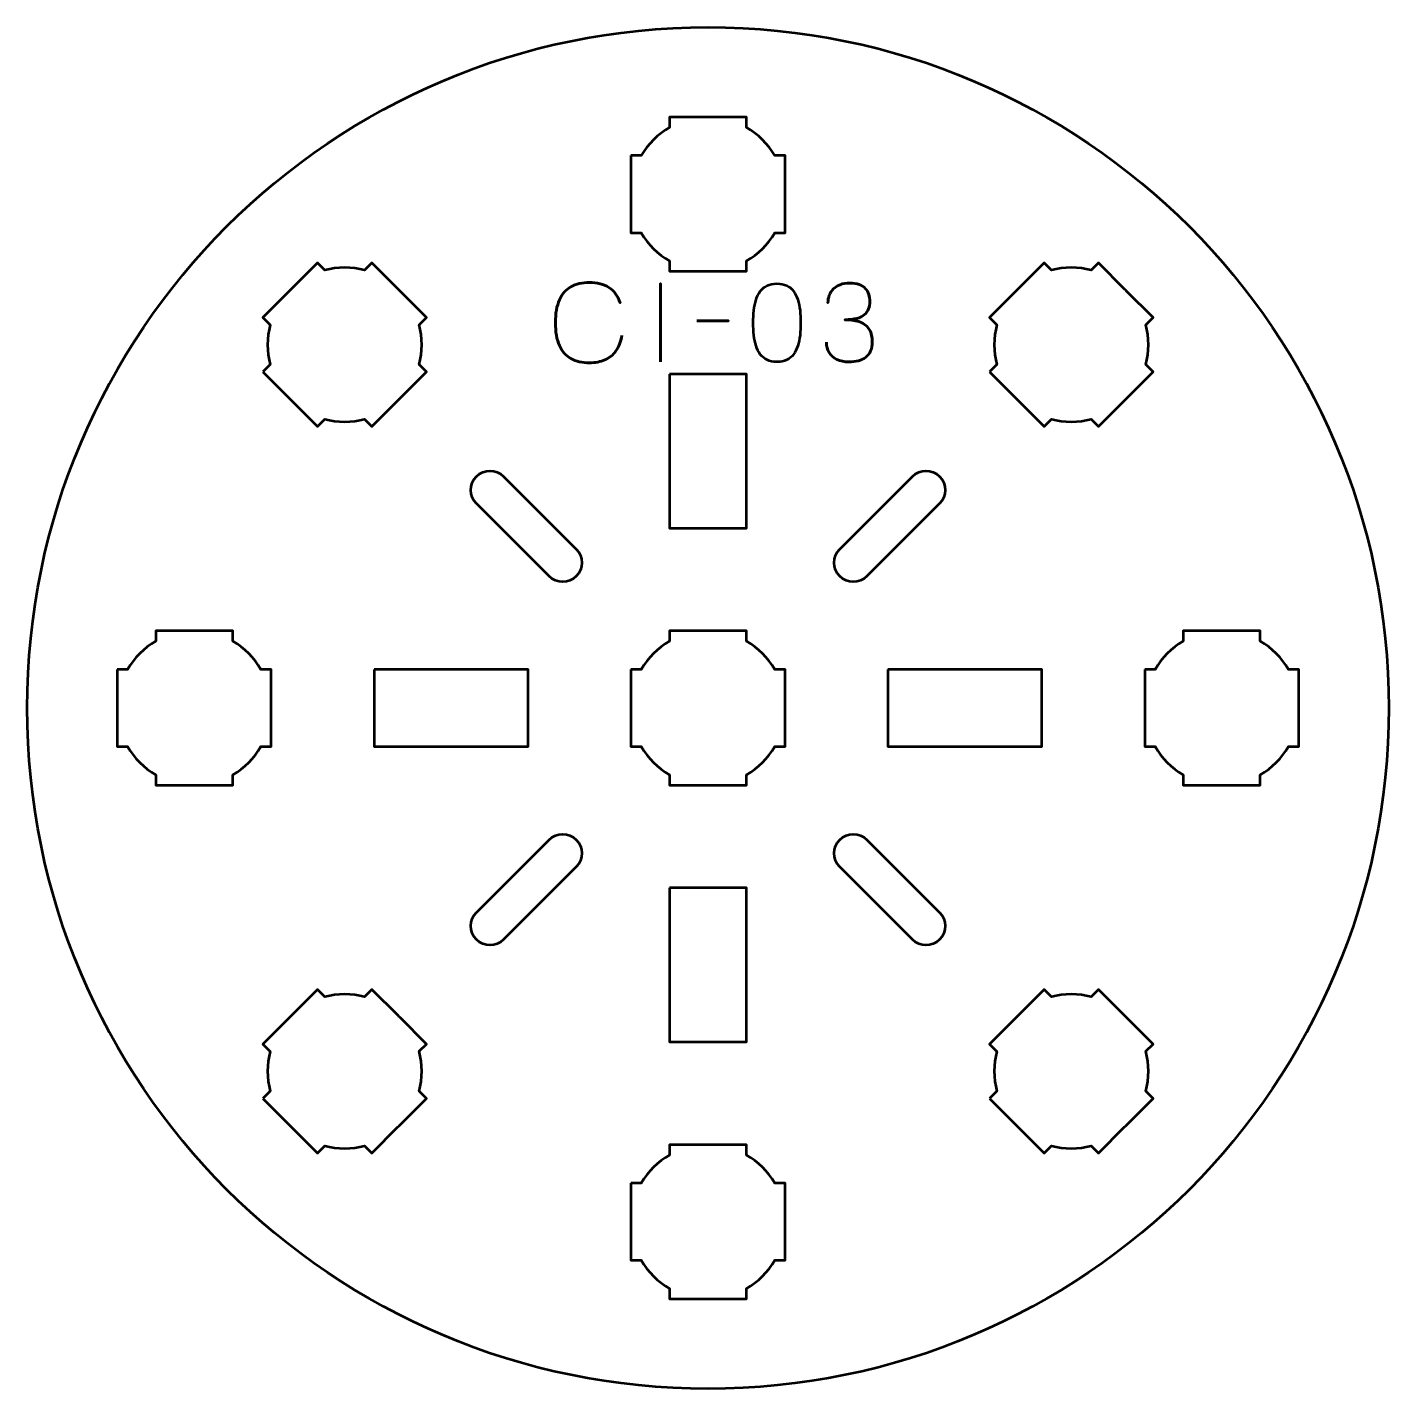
# Model space of a CAD drawing. Header units: centimetres. Extents: x -13.15 to -7.85, y -17.5 to -12.2.
import ezdxf

# ---------------------------------------------------------------- set-up
doc = ezdxf.new("R2010")
doc.units = ezdxf.units.CM
doc.header["$MEASUREMENT"] = 0
doc.layers.add('Layer 1', color=7, linetype='Continuous')

msp = doc.modelspace()

# ---------------------------------------------------------------- linework, layer by layer
at = {"layer": 'Layer 1', "lineweight": 53}
msp.add_ellipse((-10.5, -14.85), major_axis=(0, 2.65), ratio=1, dxfattribs=at)
for points, knots in [([(-10.8, -12.69994), (-10.8, -12.69994), (-10.7598, -12.69994), (-10.7598, -12.69994), (-10.7598, -12.69994), (-10.73347, -12.65442), (-10.69551, -12.61649), (-10.65, -12.59016), (-10.65, -12.59016), (-10.65, -12.59016), (-10.65, -12.54994), (-10.65, -12.54994), (-10.65, -12.54994), (-10.65, -12.54994), (-10.35, -12.54994), (-10.35, -12.54994), (-10.35, -12.54994), (-10.35, -12.54994), (-10.35, -12.59013), (-10.35, -12.59013), (-10.35, -12.59013), (-10.30447, -12.61646), (-10.26648, -12.65441), (-10.24012, -12.69994), (-10.24012, -12.69994), (-10.24012, -12.69994), (-10.2, -12.69994), (-10.2, -12.69994), (-10.2, -12.69994), (-10.2, -12.69994), (-10.2, -12.84536), (-10.2, -12.84536), (-10.2, -12.84536), (-10.2, -12.84536), (-10.19994, -12.85001), (-10.19994, -12.85001), (-10.19994, -12.85001), (-10.19994, -12.85001), (-10.2, -12.85465), (-10.2, -12.85465), (-10.2, -12.85465), (-10.2, -12.85465), (-10.2, -12.99994), (-10.2, -12.99994), (-10.2, -12.99994), (-10.2, -12.99994), (-10.24007, -12.99994), (-10.24007, -12.99994), (-10.24007, -12.99994), (-10.26642, -13.04551), (-10.30442, -13.08352), (-10.35, -13.10988), (-10.35, -13.10988), (-10.35, -13.10988), (-10.35, -13.14994), (-10.35, -13.14994), (-10.35, -13.14994), (-10.35, -13.14994), (-10.49328, -13.14994), (-10.49328, -13.14994), (-10.49328, -13.14994), (-10.49328, -13.14994), (-10.49995, -13.15002), (-10.49995, -13.15002), (-10.49995, -13.15002), (-10.49995, -13.15002), (-10.50663, -13.14994), (-10.50663, -13.14994), (-10.50663, -13.14994), (-10.50663, -13.14994), (-10.65, -13.14994), (-10.65, -13.14994), (-10.65, -13.14994), (-10.65, -13.14994), (-10.65, -13.10984), (-10.65, -13.10984), (-10.65, -13.10984), (-10.69554, -13.08348), (-10.73352, -13.04549), (-10.75985, -12.99994), (-10.75985, -12.99994), (-10.75985, -12.99994), (-10.8, -12.99994), (-10.8, -12.99994), (-10.8, -12.99994), (-10.8, -12.99994), (-10.8, -12.69994), (-10.8, -12.69994)], [0, 0, 0, 0, 0.0454545, 0.0454545, 0.0454545, 0.0454545, 0.0909091, 0.0909091, 0.0909091, 0.0909091, 0.1363636, 0.1363636, 0.1363636, 0.1363636, 0.1818182, 0.1818182, 0.1818182, 0.1818182, 0.2272727, 0.2272727, 0.2272727, 0.2272727, 0.2727273, 0.2727273, 0.2727273, 0.2727273, 0.3181818, 0.3181818, 0.3181818, 0.3181818, 0.3636364, 0.3636364, 0.3636364, 0.3636364, 0.4090909, 0.4090909, 0.4090909, 0.4090909, 0.4545455, 0.4545455, 0.4545455, 0.4545455, 0.5, 0.5, 0.5, 0.5, 0.5454545, 0.5454545, 0.5454545, 0.5454545, 0.5909091, 0.5909091, 0.5909091, 0.5909091, 0.6363636, 0.6363636, 0.6363636, 0.6363636, 0.6818182, 0.6818182, 0.6818182, 0.6818182, 0.7272727, 0.7272727, 0.7272727, 0.7272727, 0.7727273, 0.7727273, 0.7727273, 0.7727273, 0.8181818, 0.8181818, 0.8181818, 0.8181818, 0.8636364, 0.8636364, 0.8636364, 0.8636364, 0.9090909, 0.9090909, 0.9090909, 0.9090909, 0.9545455, 0.9545455, 0.9545455, 0.9545455, 1, 1, 1, 1]), ([(-12.23243, -13.54183), (-12.23243, -13.54183), (-12.20401, -13.5134), (-12.20401, -13.5134), (-12.20401, -13.5134), (-12.21757, -13.46259), (-12.21755, -13.40893), (-12.20399, -13.35813), (-12.20399, -13.35813), (-12.20399, -13.35813), (-12.23243, -13.32969), (-12.23243, -13.32969), (-12.23243, -13.32969), (-12.23243, -13.32969), (-12.0203, -13.11756), (-12.0203, -13.11756), (-12.0203, -13.11756), (-12.0203, -13.11756), (-11.99188, -13.14598), (-11.99188, -13.14598), (-11.99188, -13.14598), (-11.94107, -13.1324), (-11.88737, -13.13238), (-11.83654, -13.14593), (-11.83654, -13.14593), (-11.83654, -13.14593), (-11.80817, -13.11756), (-11.80817, -13.11756), (-11.80817, -13.11756), (-11.80817, -13.11756), (-11.70534, -13.22039), (-11.70534, -13.22039), (-11.70534, -13.22039), (-11.70534, -13.22039), (-11.70201, -13.22363), (-11.70201, -13.22363), (-11.70201, -13.22363), (-11.70201, -13.22363), (-11.69877, -13.22696), (-11.69877, -13.22696), (-11.69877, -13.22696), (-11.69877, -13.22696), (-11.59604, -13.32969), (-11.59604, -13.32969), (-11.59604, -13.32969), (-11.59604, -13.32969), (-11.62437, -13.35803), (-11.62437, -13.35803), (-11.62437, -13.35803), (-11.61078, -13.40888), (-11.61077, -13.46263), (-11.62436, -13.5135), (-11.62436, -13.5135), (-11.62436, -13.5135), (-11.59604, -13.54183), (-11.59604, -13.54183), (-11.59604, -13.54183), (-11.59604, -13.54183), (-11.69735, -13.64314), (-11.69735, -13.64314), (-11.69735, -13.64314), (-11.69735, -13.64314), (-11.70201, -13.64791), (-11.70201, -13.64791), (-11.70201, -13.64791), (-11.70201, -13.64791), (-11.70679, -13.65258), (-11.70679, -13.65258), (-11.70679, -13.65258), (-11.70679, -13.65258), (-11.80817, -13.75396), (-11.80817, -13.75396), (-11.80817, -13.75396), (-11.80817, -13.75396), (-11.83652, -13.7256), (-11.83652, -13.7256), (-11.83652, -13.7256), (-11.88736, -13.73916), (-11.94108, -13.73916), (-11.99191, -13.72557), (-11.99191, -13.72557), (-11.99191, -13.72557), (-12.0203, -13.75396), (-12.0203, -13.75396), (-12.0203, -13.75396), (-12.0203, -13.75396), (-12.23243, -13.54183), (-12.23243, -13.54183)], [0, 0, 0, 0, 0.0454545, 0.0454545, 0.0454545, 0.0454545, 0.0909091, 0.0909091, 0.0909091, 0.0909091, 0.1363636, 0.1363636, 0.1363636, 0.1363636, 0.1818182, 0.1818182, 0.1818182, 0.1818182, 0.2272727, 0.2272727, 0.2272727, 0.2272727, 0.2727273, 0.2727273, 0.2727273, 0.2727273, 0.3181818, 0.3181818, 0.3181818, 0.3181818, 0.3636364, 0.3636364, 0.3636364, 0.3636364, 0.4090909, 0.4090909, 0.4090909, 0.4090909, 0.4545455, 0.4545455, 0.4545455, 0.4545455, 0.5, 0.5, 0.5, 0.5, 0.5454545, 0.5454545, 0.5454545, 0.5454545, 0.5909091, 0.5909091, 0.5909091, 0.5909091, 0.6363636, 0.6363636, 0.6363636, 0.6363636, 0.6818182, 0.6818182, 0.6818182, 0.6818182, 0.7272727, 0.7272727, 0.7272727, 0.7272727, 0.7727273, 0.7727273, 0.7727273, 0.7727273, 0.8181818, 0.8181818, 0.8181818, 0.8181818, 0.8636364, 0.8636364, 0.8636364, 0.8636364, 0.9090909, 0.9090909, 0.9090909, 0.9090909, 0.9545455, 0.9545455, 0.9545455, 0.9545455, 1, 1, 1, 1]), ([(-9.404, -13.54183), (-9.404, -13.54183), (-9.37558, -13.5134), (-9.37558, -13.5134), (-9.37558, -13.5134), (-9.38915, -13.46259), (-9.38913, -13.40893), (-9.37556, -13.35813), (-9.37556, -13.35813), (-9.37556, -13.35813), (-9.404, -13.32969), (-9.404, -13.32969), (-9.404, -13.32969), (-9.404, -13.32969), (-9.19187, -13.11756), (-9.19187, -13.11756), (-9.19187, -13.11756), (-9.19187, -13.11756), (-9.16345, -13.14598), (-9.16345, -13.14598), (-9.16345, -13.14598), (-9.11264, -13.1324), (-9.05894, -13.13238), (-9.00811, -13.14593), (-9.00811, -13.14593), (-9.00811, -13.14593), (-8.97974, -13.11756), (-8.97974, -13.11756), (-8.97974, -13.11756), (-8.97974, -13.11756), (-8.87691, -13.22039), (-8.87691, -13.22039), (-8.87691, -13.22039), (-8.87691, -13.22039), (-8.87358, -13.22363), (-8.87358, -13.22363), (-8.87358, -13.22363), (-8.87358, -13.22363), (-8.87034, -13.22696), (-8.87034, -13.22696), (-8.87034, -13.22696), (-8.87034, -13.22696), (-8.76761, -13.32969), (-8.76761, -13.32969), (-8.76761, -13.32969), (-8.76761, -13.32969), (-8.79594, -13.35803), (-8.79594, -13.35803), (-8.79594, -13.35803), (-8.78235, -13.40888), (-8.78234, -13.46263), (-8.79593, -13.5135), (-8.79593, -13.5135), (-8.79593, -13.5135), (-8.76761, -13.54183), (-8.76761, -13.54183), (-8.76761, -13.54183), (-8.76761, -13.54183), (-8.86892, -13.64314), (-8.86892, -13.64314), (-8.86892, -13.64314), (-8.86892, -13.64314), (-8.87358, -13.64791), (-8.87358, -13.64791), (-8.87358, -13.64791), (-8.87358, -13.64791), (-8.87836, -13.65258), (-8.87836, -13.65258), (-8.87836, -13.65258), (-8.87836, -13.65258), (-8.97974, -13.75396), (-8.97974, -13.75396), (-8.97974, -13.75396), (-8.97974, -13.75396), (-9.00809, -13.7256), (-9.00809, -13.7256), (-9.00809, -13.7256), (-9.05894, -13.73916), (-9.11265, -13.73916), (-9.16348, -13.72557), (-9.16348, -13.72557), (-9.16348, -13.72557), (-9.19187, -13.75396), (-9.19187, -13.75396), (-9.19187, -13.75396), (-9.19187, -13.75396), (-9.404, -13.54183), (-9.404, -13.54183)], [0, 0, 0, 0, 0.0454545, 0.0454545, 0.0454545, 0.0454545, 0.0909091, 0.0909091, 0.0909091, 0.0909091, 0.1363636, 0.1363636, 0.1363636, 0.1363636, 0.1818182, 0.1818182, 0.1818182, 0.1818182, 0.2272727, 0.2272727, 0.2272727, 0.2272727, 0.2727273, 0.2727273, 0.2727273, 0.2727273, 0.3181818, 0.3181818, 0.3181818, 0.3181818, 0.3636364, 0.3636364, 0.3636364, 0.3636364, 0.4090909, 0.4090909, 0.4090909, 0.4090909, 0.4545455, 0.4545455, 0.4545455, 0.4545455, 0.5, 0.5, 0.5, 0.5, 0.5454545, 0.5454545, 0.5454545, 0.5454545, 0.5909091, 0.5909091, 0.5909091, 0.5909091, 0.6363636, 0.6363636, 0.6363636, 0.6363636, 0.6818182, 0.6818182, 0.6818182, 0.6818182, 0.7272727, 0.7272727, 0.7272727, 0.7272727, 0.7727273, 0.7727273, 0.7727273, 0.7727273, 0.8181818, 0.8181818, 0.8181818, 0.8181818, 0.8636364, 0.8636364, 0.8636364, 0.8636364, 0.9090909, 0.9090909, 0.9090909, 0.9090909, 0.9545455, 0.9545455, 0.9545455, 0.9545455, 1, 1, 1, 1]), ([(-10.65004, -13.54991), (-10.65004, -13.54991), (-10.35004, -13.54991), (-10.35004, -13.54991), (-10.35004, -13.54991), (-10.35004, -13.54991), (-10.35004, -14.14992), (-10.35004, -14.14992), (-10.35004, -14.14992), (-10.35004, -14.14992), (-10.65004, -14.14992), (-10.65004, -14.14992), (-10.65004, -14.14992), (-10.65004, -14.14992), (-10.65004, -13.54991), (-10.65004, -13.54991)], [0, 0, 0, 0, 0.25, 0.25, 0.25, 0.25, 0.5, 0.5, 0.5, 0.5, 0.75, 0.75, 0.75, 0.75, 1, 1, 1, 1]), ([(-11.29549, -13.94844), (-11.32477, -13.91916), (-11.37228, -13.91916), (-11.40156, -13.94844), (-11.40156, -13.94844), (-11.43084, -13.97772), (-11.43084, -14.02522), (-11.40156, -14.0545), (-11.40156, -14.0545), (-11.40156, -14.0545), (-11.11871, -14.33735), (-11.11871, -14.33735), (-11.11871, -14.33735), (-11.08943, -14.36663), (-11.04193, -14.36663), (-11.01265, -14.33735), (-11.01265, -14.33735), (-10.98337, -14.30807), (-10.98337, -14.26056), (-11.01265, -14.23128), (-11.01265, -14.23128), (-11.01265, -14.23128), (-11.29549, -13.94844), (-11.29549, -13.94844)], [0, 0, 0, 0, 0.1666667, 0.1666667, 0.1666667, 0.1666667, 0.3333333, 0.3333333, 0.3333333, 0.3333333, 0.5, 0.5, 0.5, 0.5, 0.6666667, 0.6666667, 0.6666667, 0.6666667, 0.8333333, 0.8333333, 0.8333333, 0.8333333, 1, 1, 1, 1]), ([(-9.98735, -14.23128), (-10.01664, -14.26057), (-10.01664, -14.30807), (-9.98735, -14.33735), (-9.98735, -14.33735), (-9.95807, -14.36663), (-9.91057, -14.36663), (-9.88129, -14.33735), (-9.88129, -14.33735), (-9.88129, -14.33735), (-9.59845, -14.05451), (-9.59845, -14.05451), (-9.59845, -14.05451), (-9.56916, -14.02523), (-9.56916, -13.97772), (-9.59845, -13.94844), (-9.59845, -13.94844), (-9.62773, -13.91916), (-9.67523, -13.91916), (-9.70451, -13.94844), (-9.70451, -13.94844), (-9.70451, -13.94844), (-9.98735, -14.23128), (-9.98735, -14.23128)], [0, 0, 0, 0, 0.1666667, 0.1666667, 0.1666667, 0.1666667, 0.3333333, 0.3333333, 0.3333333, 0.3333333, 0.5, 0.5, 0.5, 0.5, 0.6666667, 0.6666667, 0.6666667, 0.6666667, 0.8333333, 0.8333333, 0.8333333, 0.8333333, 1, 1, 1, 1]), ([(-12.8, -14.69994), (-12.8, -14.69994), (-12.7598, -14.69994), (-12.7598, -14.69994), (-12.7598, -14.69994), (-12.73347, -14.65442), (-12.69551, -14.61649), (-12.65, -14.59016), (-12.65, -14.59016), (-12.65, -14.59016), (-12.65, -14.54994), (-12.65, -14.54994), (-12.65, -14.54994), (-12.65, -14.54994), (-12.35, -14.54994), (-12.35, -14.54994), (-12.35, -14.54994), (-12.35, -14.54994), (-12.35, -14.59013), (-12.35, -14.59013), (-12.35, -14.59013), (-12.30447, -14.61646), (-12.26648, -14.65441), (-12.24012, -14.69994), (-12.24012, -14.69994), (-12.24012, -14.69994), (-12.2, -14.69994), (-12.2, -14.69994), (-12.2, -14.69994), (-12.2, -14.69994), (-12.2, -14.84536), (-12.2, -14.84536), (-12.2, -14.84536), (-12.2, -14.84536), (-12.19994, -14.85001), (-12.19994, -14.85001), (-12.19994, -14.85001), (-12.19994, -14.85001), (-12.2, -14.85465), (-12.2, -14.85465), (-12.2, -14.85465), (-12.2, -14.85465), (-12.2, -14.99994), (-12.2, -14.99994), (-12.2, -14.99994), (-12.2, -14.99994), (-12.24007, -14.99994), (-12.24007, -14.99994), (-12.24007, -14.99994), (-12.26642, -15.04551), (-12.30442, -15.08352), (-12.35, -15.10988), (-12.35, -15.10988), (-12.35, -15.10988), (-12.35, -15.14994), (-12.35, -15.14994), (-12.35, -15.14994), (-12.35, -15.14994), (-12.49328, -15.14994), (-12.49328, -15.14994), (-12.49328, -15.14994), (-12.49328, -15.14994), (-12.49995, -15.15002), (-12.49995, -15.15002), (-12.49995, -15.15002), (-12.49995, -15.15002), (-12.50663, -15.14994), (-12.50663, -15.14994), (-12.50663, -15.14994), (-12.50663, -15.14994), (-12.65, -15.14994), (-12.65, -15.14994), (-12.65, -15.14994), (-12.65, -15.14994), (-12.65, -15.10984), (-12.65, -15.10984), (-12.65, -15.10984), (-12.69554, -15.08348), (-12.73352, -15.04549), (-12.75985, -14.99994), (-12.75985, -14.99994), (-12.75985, -14.99994), (-12.8, -14.99994), (-12.8, -14.99994), (-12.8, -14.99994), (-12.8, -14.99994), (-12.8, -14.69994), (-12.8, -14.69994)], [0, 0, 0, 0, 0.0454545, 0.0454545, 0.0454545, 0.0454545, 0.0909091, 0.0909091, 0.0909091, 0.0909091, 0.1363636, 0.1363636, 0.1363636, 0.1363636, 0.1818182, 0.1818182, 0.1818182, 0.1818182, 0.2272727, 0.2272727, 0.2272727, 0.2272727, 0.2727273, 0.2727273, 0.2727273, 0.2727273, 0.3181818, 0.3181818, 0.3181818, 0.3181818, 0.3636364, 0.3636364, 0.3636364, 0.3636364, 0.4090909, 0.4090909, 0.4090909, 0.4090909, 0.4545455, 0.4545455, 0.4545455, 0.4545455, 0.5, 0.5, 0.5, 0.5, 0.5454545, 0.5454545, 0.5454545, 0.5454545, 0.5909091, 0.5909091, 0.5909091, 0.5909091, 0.6363636, 0.6363636, 0.6363636, 0.6363636, 0.6818182, 0.6818182, 0.6818182, 0.6818182, 0.7272727, 0.7272727, 0.7272727, 0.7272727, 0.7727273, 0.7727273, 0.7727273, 0.7727273, 0.8181818, 0.8181818, 0.8181818, 0.8181818, 0.8636364, 0.8636364, 0.8636364, 0.8636364, 0.9090909, 0.9090909, 0.9090909, 0.9090909, 0.9545455, 0.9545455, 0.9545455, 0.9545455, 1, 1, 1, 1]), ([(-10.8, -14.69994), (-10.8, -14.69994), (-10.7598, -14.69994), (-10.7598, -14.69994), (-10.7598, -14.69994), (-10.73347, -14.65442), (-10.69551, -14.61649), (-10.65, -14.59016), (-10.65, -14.59016), (-10.65, -14.59016), (-10.65, -14.54994), (-10.65, -14.54994), (-10.65, -14.54994), (-10.65, -14.54994), (-10.35, -14.54994), (-10.35, -14.54994), (-10.35, -14.54994), (-10.35, -14.54994), (-10.35, -14.59013), (-10.35, -14.59013), (-10.35, -14.59013), (-10.30447, -14.61646), (-10.26648, -14.65441), (-10.24012, -14.69994), (-10.24012, -14.69994), (-10.24012, -14.69994), (-10.2, -14.69994), (-10.2, -14.69994), (-10.2, -14.69994), (-10.2, -14.69994), (-10.2, -14.84536), (-10.2, -14.84536), (-10.2, -14.84536), (-10.2, -14.84536), (-10.19994, -14.85001), (-10.19994, -14.85001), (-10.19994, -14.85001), (-10.19994, -14.85001), (-10.2, -14.85465), (-10.2, -14.85465), (-10.2, -14.85465), (-10.2, -14.85465), (-10.2, -14.99994), (-10.2, -14.99994), (-10.2, -14.99994), (-10.2, -14.99994), (-10.24007, -14.99994), (-10.24007, -14.99994), (-10.24007, -14.99994), (-10.26642, -15.04551), (-10.30442, -15.08352), (-10.35, -15.10988), (-10.35, -15.10988), (-10.35, -15.10988), (-10.35, -15.14994), (-10.35, -15.14994), (-10.35, -15.14994), (-10.35, -15.14994), (-10.49328, -15.14994), (-10.49328, -15.14994), (-10.49328, -15.14994), (-10.49328, -15.14994), (-10.49995, -15.15002), (-10.49995, -15.15002), (-10.49995, -15.15002), (-10.49995, -15.15002), (-10.50663, -15.14994), (-10.50663, -15.14994), (-10.50663, -15.14994), (-10.50663, -15.14994), (-10.65, -15.14994), (-10.65, -15.14994), (-10.65, -15.14994), (-10.65, -15.14994), (-10.65, -15.10984), (-10.65, -15.10984), (-10.65, -15.10984), (-10.69554, -15.08348), (-10.73352, -15.04549), (-10.75985, -14.99994), (-10.75985, -14.99994), (-10.75985, -14.99994), (-10.8, -14.99994), (-10.8, -14.99994), (-10.8, -14.99994), (-10.8, -14.99994), (-10.8, -14.69994), (-10.8, -14.69994)], [0, 0, 0, 0, 0.0454545, 0.0454545, 0.0454545, 0.0454545, 0.0909091, 0.0909091, 0.0909091, 0.0909091, 0.1363636, 0.1363636, 0.1363636, 0.1363636, 0.1818182, 0.1818182, 0.1818182, 0.1818182, 0.2272727, 0.2272727, 0.2272727, 0.2272727, 0.2727273, 0.2727273, 0.2727273, 0.2727273, 0.3181818, 0.3181818, 0.3181818, 0.3181818, 0.3636364, 0.3636364, 0.3636364, 0.3636364, 0.4090909, 0.4090909, 0.4090909, 0.4090909, 0.4545455, 0.4545455, 0.4545455, 0.4545455, 0.5, 0.5, 0.5, 0.5, 0.5454545, 0.5454545, 0.5454545, 0.5454545, 0.5909091, 0.5909091, 0.5909091, 0.5909091, 0.6363636, 0.6363636, 0.6363636, 0.6363636, 0.6818182, 0.6818182, 0.6818182, 0.6818182, 0.7272727, 0.7272727, 0.7272727, 0.7272727, 0.7727273, 0.7727273, 0.7727273, 0.7727273, 0.8181818, 0.8181818, 0.8181818, 0.8181818, 0.8636364, 0.8636364, 0.8636364, 0.8636364, 0.9090909, 0.9090909, 0.9090909, 0.9090909, 0.9545455, 0.9545455, 0.9545455, 0.9545455, 1, 1, 1, 1]), ([(-8.8, -14.69994), (-8.8, -14.69994), (-8.7598, -14.69994), (-8.7598, -14.69994), (-8.7598, -14.69994), (-8.73347, -14.65442), (-8.69551, -14.61649), (-8.65, -14.59016), (-8.65, -14.59016), (-8.65, -14.59016), (-8.65, -14.54994), (-8.65, -14.54994), (-8.65, -14.54994), (-8.65, -14.54994), (-8.35, -14.54994), (-8.35, -14.54994), (-8.35, -14.54994), (-8.35, -14.54994), (-8.35, -14.59013), (-8.35, -14.59013), (-8.35, -14.59013), (-8.30447, -14.61646), (-8.26648, -14.65441), (-8.24012, -14.69994), (-8.24012, -14.69994), (-8.24012, -14.69994), (-8.2, -14.69994), (-8.2, -14.69994), (-8.2, -14.69994), (-8.2, -14.69994), (-8.2, -14.84536), (-8.2, -14.84536), (-8.2, -14.84536), (-8.2, -14.84536), (-8.19994, -14.85001), (-8.19994, -14.85001), (-8.19994, -14.85001), (-8.19994, -14.85001), (-8.2, -14.85465), (-8.2, -14.85465), (-8.2, -14.85465), (-8.2, -14.85465), (-8.2, -14.99994), (-8.2, -14.99994), (-8.2, -14.99994), (-8.2, -14.99994), (-8.24007, -14.99994), (-8.24007, -14.99994), (-8.24007, -14.99994), (-8.26642, -15.04551), (-8.30442, -15.08352), (-8.35, -15.10988), (-8.35, -15.10988), (-8.35, -15.10988), (-8.35, -15.14994), (-8.35, -15.14994), (-8.35, -15.14994), (-8.35, -15.14994), (-8.49328, -15.14994), (-8.49328, -15.14994), (-8.49328, -15.14994), (-8.49328, -15.14994), (-8.49995, -15.15002), (-8.49995, -15.15002), (-8.49995, -15.15002), (-8.49995, -15.15002), (-8.50663, -15.14994), (-8.50663, -15.14994), (-8.50663, -15.14994), (-8.50663, -15.14994), (-8.65, -15.14994), (-8.65, -15.14994), (-8.65, -15.14994), (-8.65, -15.14994), (-8.65, -15.10984), (-8.65, -15.10984), (-8.65, -15.10984), (-8.69554, -15.08348), (-8.73352, -15.04549), (-8.75985, -14.99994), (-8.75985, -14.99994), (-8.75985, -14.99994), (-8.8, -14.99994), (-8.8, -14.99994), (-8.8, -14.99994), (-8.8, -14.99994), (-8.8, -14.69994), (-8.8, -14.69994)], [0, 0, 0, 0, 0.0454545, 0.0454545, 0.0454545, 0.0454545, 0.0909091, 0.0909091, 0.0909091, 0.0909091, 0.1363636, 0.1363636, 0.1363636, 0.1363636, 0.1818182, 0.1818182, 0.1818182, 0.1818182, 0.2272727, 0.2272727, 0.2272727, 0.2272727, 0.2727273, 0.2727273, 0.2727273, 0.2727273, 0.3181818, 0.3181818, 0.3181818, 0.3181818, 0.3636364, 0.3636364, 0.3636364, 0.3636364, 0.4090909, 0.4090909, 0.4090909, 0.4090909, 0.4545455, 0.4545455, 0.4545455, 0.4545455, 0.5, 0.5, 0.5, 0.5, 0.5454545, 0.5454545, 0.5454545, 0.5454545, 0.5909091, 0.5909091, 0.5909091, 0.5909091, 0.6363636, 0.6363636, 0.6363636, 0.6363636, 0.6818182, 0.6818182, 0.6818182, 0.6818182, 0.7272727, 0.7272727, 0.7272727, 0.7272727, 0.7727273, 0.7727273, 0.7727273, 0.7727273, 0.8181818, 0.8181818, 0.8181818, 0.8181818, 0.8636364, 0.8636364, 0.8636364, 0.8636364, 0.9090909, 0.9090909, 0.9090909, 0.9090909, 0.9545455, 0.9545455, 0.9545455, 0.9545455, 1, 1, 1, 1]), ([(-11.79999, -14.69986), (-11.79999, -14.69986), (-11.19998, -14.69986), (-11.19998, -14.69986), (-11.19998, -14.69986), (-11.19998, -14.69986), (-11.19998, -14.99986), (-11.19998, -14.99986), (-11.19998, -14.99986), (-11.19998, -14.99986), (-11.79999, -14.99986), (-11.79999, -14.99986), (-11.79999, -14.99986), (-11.79999, -14.99986), (-11.79999, -14.69986), (-11.79999, -14.69986)], [0, 0, 0, 0, 0.25, 0.25, 0.25, 0.25, 0.5, 0.5, 0.5, 0.5, 0.75, 0.75, 0.75, 0.75, 1, 1, 1, 1]), ([(-9.79992, -14.69986), (-9.79992, -14.69986), (-9.19992, -14.69986), (-9.19992, -14.69986), (-9.19992, -14.69986), (-9.19992, -14.69986), (-9.19992, -14.99986), (-9.19992, -14.99986), (-9.19992, -14.99986), (-9.19992, -14.99986), (-9.79992, -14.99986), (-9.79992, -14.99986), (-9.79992, -14.99986), (-9.79992, -14.99986), (-9.79992, -14.69986), (-9.79992, -14.69986)], [0, 0, 0, 0, 0.25, 0.25, 0.25, 0.25, 0.5, 0.5, 0.5, 0.5, 0.75, 0.75, 0.75, 0.75, 1, 1, 1, 1]), ([(-11.40156, -15.64549), (-11.43084, -15.67477), (-11.43084, -15.72228), (-11.40156, -15.75156), (-11.40156, -15.75156), (-11.37228, -15.78084), (-11.32478, -15.78084), (-11.2955, -15.75156), (-11.2955, -15.75156), (-11.2955, -15.75156), (-11.01265, -15.46871), (-11.01265, -15.46871), (-11.01265, -15.46871), (-10.98337, -15.43943), (-10.98337, -15.39193), (-11.01265, -15.36265), (-11.01265, -15.36265), (-11.04193, -15.33337), (-11.08944, -15.33337), (-11.11872, -15.36265), (-11.11872, -15.36265), (-11.11872, -15.36265), (-11.40156, -15.64549), (-11.40156, -15.64549)], [0, 0, 0, 0, 0.1666667, 0.1666667, 0.1666667, 0.1666667, 0.3333333, 0.3333333, 0.3333333, 0.3333333, 0.5, 0.5, 0.5, 0.5, 0.6666667, 0.6666667, 0.6666667, 0.6666667, 0.8333333, 0.8333333, 0.8333333, 0.8333333, 1, 1, 1, 1]), ([(-9.88128, -15.36265), (-9.91057, -15.33336), (-9.95807, -15.33336), (-9.98735, -15.36265), (-9.98735, -15.36265), (-10.01663, -15.39193), (-10.01663, -15.43943), (-9.98735, -15.46871), (-9.98735, -15.46871), (-9.98735, -15.46871), (-9.70451, -15.75155), (-9.70451, -15.75155), (-9.70451, -15.75155), (-9.67523, -15.78084), (-9.62772, -15.78084), (-9.59844, -15.75155), (-9.59844, -15.75155), (-9.56916, -15.72227), (-9.56916, -15.67477), (-9.59844, -15.64549), (-9.59844, -15.64549), (-9.59844, -15.64549), (-9.88128, -15.36265), (-9.88128, -15.36265)], [0, 0, 0, 0, 0.1666667, 0.1666667, 0.1666667, 0.1666667, 0.3333333, 0.3333333, 0.3333333, 0.3333333, 0.5, 0.5, 0.5, 0.5, 0.6666667, 0.6666667, 0.6666667, 0.6666667, 0.8333333, 0.8333333, 0.8333333, 0.8333333, 1, 1, 1, 1]), ([(-10.65004, -15.54998), (-10.65004, -15.54998), (-10.35004, -15.54998), (-10.35004, -15.54998), (-10.35004, -15.54998), (-10.35004, -15.54998), (-10.35004, -16.14998), (-10.35004, -16.14998), (-10.35004, -16.14998), (-10.35004, -16.14998), (-10.65004, -16.14998), (-10.65004, -16.14998), (-10.65004, -16.14998), (-10.65004, -16.14998), (-10.65004, -15.54998), (-10.65004, -15.54998)], [0, 0, 0, 0, 0.25, 0.25, 0.25, 0.25, 0.5, 0.5, 0.5, 0.5, 0.75, 0.75, 0.75, 0.75, 1, 1, 1, 1]), ([(-12.23243, -16.37025), (-12.23243, -16.37025), (-12.20401, -16.34183), (-12.20401, -16.34183), (-12.20401, -16.34183), (-12.21757, -16.29102), (-12.21755, -16.23736), (-12.20399, -16.18656), (-12.20399, -16.18656), (-12.20399, -16.18656), (-12.23243, -16.15812), (-12.23243, -16.15812), (-12.23243, -16.15812), (-12.23243, -16.15812), (-12.0203, -15.94599), (-12.0203, -15.94599), (-12.0203, -15.94599), (-12.0203, -15.94599), (-11.99188, -15.97441), (-11.99188, -15.97441), (-11.99188, -15.97441), (-11.94107, -15.96083), (-11.88737, -15.9608), (-11.83654, -15.97436), (-11.83654, -15.97436), (-11.83654, -15.97436), (-11.80817, -15.94599), (-11.80817, -15.94599), (-11.80817, -15.94599), (-11.80817, -15.94599), (-11.70534, -16.04882), (-11.70534, -16.04882), (-11.70534, -16.04882), (-11.70534, -16.04882), (-11.70201, -16.05206), (-11.70201, -16.05206), (-11.70201, -16.05206), (-11.70201, -16.05206), (-11.69877, -16.05538), (-11.69877, -16.05538), (-11.69877, -16.05538), (-11.69877, -16.05538), (-11.59604, -16.15812), (-11.59604, -16.15812), (-11.59604, -16.15812), (-11.59604, -16.15812), (-11.62437, -16.18645), (-11.62437, -16.18645), (-11.62437, -16.18645), (-11.61078, -16.23731), (-11.61077, -16.29106), (-11.62436, -16.34193), (-11.62436, -16.34193), (-11.62436, -16.34193), (-11.59604, -16.37025), (-11.59604, -16.37025), (-11.59604, -16.37025), (-11.59604, -16.37025), (-11.69735, -16.47157), (-11.69735, -16.47157), (-11.69735, -16.47157), (-11.69735, -16.47157), (-11.70201, -16.47634), (-11.70201, -16.47634), (-11.70201, -16.47634), (-11.70201, -16.47634), (-11.70679, -16.48101), (-11.70679, -16.48101), (-11.70679, -16.48101), (-11.70679, -16.48101), (-11.80817, -16.58238), (-11.80817, -16.58238), (-11.80817, -16.58238), (-11.80817, -16.58238), (-11.83652, -16.55403), (-11.83652, -16.55403), (-11.83652, -16.55403), (-11.88736, -16.56759), (-11.94108, -16.56758), (-11.99191, -16.55399), (-11.99191, -16.55399), (-11.99191, -16.55399), (-12.0203, -16.58238), (-12.0203, -16.58238), (-12.0203, -16.58238), (-12.0203, -16.58238), (-12.23243, -16.37025), (-12.23243, -16.37025)], [0, 0, 0, 0, 0.0454545, 0.0454545, 0.0454545, 0.0454545, 0.0909091, 0.0909091, 0.0909091, 0.0909091, 0.1363636, 0.1363636, 0.1363636, 0.1363636, 0.1818182, 0.1818182, 0.1818182, 0.1818182, 0.2272727, 0.2272727, 0.2272727, 0.2272727, 0.2727273, 0.2727273, 0.2727273, 0.2727273, 0.3181818, 0.3181818, 0.3181818, 0.3181818, 0.3636364, 0.3636364, 0.3636364, 0.3636364, 0.4090909, 0.4090909, 0.4090909, 0.4090909, 0.4545455, 0.4545455, 0.4545455, 0.4545455, 0.5, 0.5, 0.5, 0.5, 0.5454545, 0.5454545, 0.5454545, 0.5454545, 0.5909091, 0.5909091, 0.5909091, 0.5909091, 0.6363636, 0.6363636, 0.6363636, 0.6363636, 0.6818182, 0.6818182, 0.6818182, 0.6818182, 0.7272727, 0.7272727, 0.7272727, 0.7272727, 0.7727273, 0.7727273, 0.7727273, 0.7727273, 0.8181818, 0.8181818, 0.8181818, 0.8181818, 0.8636364, 0.8636364, 0.8636364, 0.8636364, 0.9090909, 0.9090909, 0.9090909, 0.9090909, 0.9545455, 0.9545455, 0.9545455, 0.9545455, 1, 1, 1, 1]), ([(-9.404, -16.37025), (-9.404, -16.37025), (-9.37558, -16.34183), (-9.37558, -16.34183), (-9.37558, -16.34183), (-9.38915, -16.29102), (-9.38913, -16.23736), (-9.37556, -16.18656), (-9.37556, -16.18656), (-9.37556, -16.18656), (-9.404, -16.15812), (-9.404, -16.15812), (-9.404, -16.15812), (-9.404, -16.15812), (-9.19187, -15.94599), (-9.19187, -15.94599), (-9.19187, -15.94599), (-9.19187, -15.94599), (-9.16345, -15.97441), (-9.16345, -15.97441), (-9.16345, -15.97441), (-9.11264, -15.96083), (-9.05894, -15.9608), (-9.00811, -15.97436), (-9.00811, -15.97436), (-9.00811, -15.97436), (-8.97974, -15.94599), (-8.97974, -15.94599), (-8.97974, -15.94599), (-8.97974, -15.94599), (-8.87691, -16.04882), (-8.87691, -16.04882), (-8.87691, -16.04882), (-8.87691, -16.04882), (-8.87358, -16.05206), (-8.87358, -16.05206), (-8.87358, -16.05206), (-8.87358, -16.05206), (-8.87034, -16.05538), (-8.87034, -16.05538), (-8.87034, -16.05538), (-8.87034, -16.05538), (-8.76761, -16.15812), (-8.76761, -16.15812), (-8.76761, -16.15812), (-8.76761, -16.15812), (-8.79594, -16.18645), (-8.79594, -16.18645), (-8.79594, -16.18645), (-8.78235, -16.23731), (-8.78234, -16.29106), (-8.79593, -16.34193), (-8.79593, -16.34193), (-8.79593, -16.34193), (-8.76761, -16.37025), (-8.76761, -16.37025), (-8.76761, -16.37025), (-8.76761, -16.37025), (-8.86892, -16.47157), (-8.86892, -16.47157), (-8.86892, -16.47157), (-8.86892, -16.47157), (-8.87358, -16.47634), (-8.87358, -16.47634), (-8.87358, -16.47634), (-8.87358, -16.47634), (-8.87836, -16.48101), (-8.87836, -16.48101), (-8.87836, -16.48101), (-8.87836, -16.48101), (-8.97974, -16.58238), (-8.97974, -16.58238), (-8.97974, -16.58238), (-8.97974, -16.58238), (-9.00809, -16.55403), (-9.00809, -16.55403), (-9.00809, -16.55403), (-9.05894, -16.56759), (-9.11265, -16.56758), (-9.16348, -16.55399), (-9.16348, -16.55399), (-9.16348, -16.55399), (-9.19187, -16.58238), (-9.19187, -16.58238), (-9.19187, -16.58238), (-9.19187, -16.58238), (-9.404, -16.37025), (-9.404, -16.37025)], [0, 0, 0, 0, 0.0454545, 0.0454545, 0.0454545, 0.0454545, 0.0909091, 0.0909091, 0.0909091, 0.0909091, 0.1363636, 0.1363636, 0.1363636, 0.1363636, 0.1818182, 0.1818182, 0.1818182, 0.1818182, 0.2272727, 0.2272727, 0.2272727, 0.2272727, 0.2727273, 0.2727273, 0.2727273, 0.2727273, 0.3181818, 0.3181818, 0.3181818, 0.3181818, 0.3636364, 0.3636364, 0.3636364, 0.3636364, 0.4090909, 0.4090909, 0.4090909, 0.4090909, 0.4545455, 0.4545455, 0.4545455, 0.4545455, 0.5, 0.5, 0.5, 0.5, 0.5454545, 0.5454545, 0.5454545, 0.5454545, 0.5909091, 0.5909091, 0.5909091, 0.5909091, 0.6363636, 0.6363636, 0.6363636, 0.6363636, 0.6818182, 0.6818182, 0.6818182, 0.6818182, 0.7272727, 0.7272727, 0.7272727, 0.7272727, 0.7727273, 0.7727273, 0.7727273, 0.7727273, 0.8181818, 0.8181818, 0.8181818, 0.8181818, 0.8636364, 0.8636364, 0.8636364, 0.8636364, 0.9090909, 0.9090909, 0.9090909, 0.9090909, 0.9545455, 0.9545455, 0.9545455, 0.9545455, 1, 1, 1, 1]), ([(-10.8, -16.69994), (-10.8, -16.69994), (-10.7598, -16.69994), (-10.7598, -16.69994), (-10.7598, -16.69994), (-10.73347, -16.65442), (-10.69551, -16.61649), (-10.65, -16.59016), (-10.65, -16.59016), (-10.65, -16.59016), (-10.65, -16.54994), (-10.65, -16.54994), (-10.65, -16.54994), (-10.65, -16.54994), (-10.35, -16.54994), (-10.35, -16.54994), (-10.35, -16.54994), (-10.35, -16.54994), (-10.35, -16.59013), (-10.35, -16.59013), (-10.35, -16.59013), (-10.30447, -16.61646), (-10.26648, -16.65441), (-10.24012, -16.69994), (-10.24012, -16.69994), (-10.24012, -16.69994), (-10.2, -16.69994), (-10.2, -16.69994), (-10.2, -16.69994), (-10.2, -16.69994), (-10.2, -16.84536), (-10.2, -16.84536), (-10.2, -16.84536), (-10.2, -16.84536), (-10.19994, -16.85001), (-10.19994, -16.85001), (-10.19994, -16.85001), (-10.19994, -16.85001), (-10.2, -16.85465), (-10.2, -16.85465), (-10.2, -16.85465), (-10.2, -16.85465), (-10.2, -16.99994), (-10.2, -16.99994), (-10.2, -16.99994), (-10.2, -16.99994), (-10.24007, -16.99994), (-10.24007, -16.99994), (-10.24007, -16.99994), (-10.26642, -17.04551), (-10.30442, -17.08352), (-10.35, -17.10988), (-10.35, -17.10988), (-10.35, -17.10988), (-10.35, -17.14994), (-10.35, -17.14994), (-10.35, -17.14994), (-10.35, -17.14994), (-10.49328, -17.14994), (-10.49328, -17.14994), (-10.49328, -17.14994), (-10.49328, -17.14994), (-10.49995, -17.15002), (-10.49995, -17.15002), (-10.49995, -17.15002), (-10.49995, -17.15002), (-10.50663, -17.14994), (-10.50663, -17.14994), (-10.50663, -17.14994), (-10.50663, -17.14994), (-10.65, -17.14994), (-10.65, -17.14994), (-10.65, -17.14994), (-10.65, -17.14994), (-10.65, -17.10984), (-10.65, -17.10984), (-10.65, -17.10984), (-10.69554, -17.08348), (-10.73352, -17.04549), (-10.75985, -16.99994), (-10.75985, -16.99994), (-10.75985, -16.99994), (-10.8, -16.99994), (-10.8, -16.99994), (-10.8, -16.99994), (-10.8, -16.99994), (-10.8, -16.69994), (-10.8, -16.69994)], [0, 0, 0, 0, 0.0454545, 0.0454545, 0.0454545, 0.0454545, 0.0909091, 0.0909091, 0.0909091, 0.0909091, 0.1363636, 0.1363636, 0.1363636, 0.1363636, 0.1818182, 0.1818182, 0.1818182, 0.1818182, 0.2272727, 0.2272727, 0.2272727, 0.2272727, 0.2727273, 0.2727273, 0.2727273, 0.2727273, 0.3181818, 0.3181818, 0.3181818, 0.3181818, 0.3636364, 0.3636364, 0.3636364, 0.3636364, 0.4090909, 0.4090909, 0.4090909, 0.4090909, 0.4545455, 0.4545455, 0.4545455, 0.4545455, 0.5, 0.5, 0.5, 0.5, 0.5454545, 0.5454545, 0.5454545, 0.5454545, 0.5909091, 0.5909091, 0.5909091, 0.5909091, 0.6363636, 0.6363636, 0.6363636, 0.6363636, 0.6818182, 0.6818182, 0.6818182, 0.6818182, 0.7272727, 0.7272727, 0.7272727, 0.7272727, 0.7727273, 0.7727273, 0.7727273, 0.7727273, 0.8181818, 0.8181818, 0.8181818, 0.8181818, 0.8636364, 0.8636364, 0.8636364, 0.8636364, 0.9090909, 0.9090909, 0.9090909, 0.9090909, 0.9545455, 0.9545455, 0.9545455, 0.9545455, 1, 1, 1, 1])]:
    msp.add_open_spline(points, degree=3, knots=knots, dxfattribs=at)
at = {"layer": 'Layer 1', "color": 5, "lineweight": 53}
for points, knots in [([(-10.83485, -13.40033), (-10.83937, -13.42453), (-10.84727, -13.4445), (-10.85835, -13.46016), (-10.85835, -13.46016), (-10.86949, -13.47576), (-10.88375, -13.48733), (-10.9011, -13.49488), (-10.9011, -13.49488), (-10.91839, -13.50243), (-10.93871, -13.50624), (-10.96185, -13.50617), (-10.96185, -13.50617), (-10.99, -13.50624), (-11.01392, -13.5008), (-11.03354, -13.48973), (-11.03354, -13.48973), (-11.05315, -13.47872), (-11.06811, -13.46172), (-11.07841, -13.43865), (-11.07841, -13.43865), (-11.08871, -13.41557), (-11.09386, -13.38601), (-11.09393, -13.34996), (-11.09393, -13.34996), (-11.09386, -13.31405), (-11.08871, -13.28455), (-11.07841, -13.26148), (-11.07841, -13.26148), (-11.06811, -13.23841), (-11.05315, -13.22134), (-11.03354, -13.21026), (-11.03354, -13.21026), (-11.01392, -13.19918), (-10.99, -13.19368), (-10.96185, -13.19375), (-10.96185, -13.19375), (-10.93172, -13.19368), (-10.90647, -13.2001), (-10.88615, -13.21301), (-10.88615, -13.21301), (-10.8659, -13.22592), (-10.85101, -13.24589), (-10.84163, -13.27291), (-10.84163, -13.27291), (-10.85101, -13.24589), (-10.8659, -13.22592), (-10.88615, -13.21301), (-10.88615, -13.21301), (-10.90647, -13.2001), (-10.93172, -13.19368), (-10.96185, -13.19375), (-10.96185, -13.19375), (-10.99, -13.19368), (-11.01392, -13.19918), (-11.03354, -13.21026), (-11.03354, -13.21026), (-11.05315, -13.22134), (-11.06811, -13.23841), (-11.07841, -13.26148), (-11.07841, -13.26148), (-11.08871, -13.28455), (-11.09386, -13.31405), (-11.09393, -13.34996), (-11.09393, -13.34996), (-11.09386, -13.38601), (-11.08871, -13.41557), (-11.07841, -13.43865), (-11.07841, -13.43865), (-11.06811, -13.46172), (-11.05315, -13.47872), (-11.03354, -13.48973), (-11.03354, -13.48973), (-11.01392, -13.5008), (-10.99, -13.50624), (-10.96185, -13.50617), (-10.96185, -13.50617), (-10.93871, -13.50624), (-10.91839, -13.50243), (-10.9011, -13.49488), (-10.9011, -13.49488), (-10.88375, -13.48733), (-10.86949, -13.47576), (-10.85835, -13.46016), (-10.85835, -13.46016), (-10.84727, -13.4445), (-10.83937, -13.42453), (-10.83485, -13.40033)], [0, 0, 0, 0, 0.0454545, 0.0454545, 0.0454545, 0.0454545, 0.0909091, 0.0909091, 0.0909091, 0.0909091, 0.1363636, 0.1363636, 0.1363636, 0.1363636, 0.1818182, 0.1818182, 0.1818182, 0.1818182, 0.2272727, 0.2272727, 0.2272727, 0.2272727, 0.2727273, 0.2727273, 0.2727273, 0.2727273, 0.3181818, 0.3181818, 0.3181818, 0.3181818, 0.3636364, 0.3636364, 0.3636364, 0.3636364, 0.4090909, 0.4090909, 0.4090909, 0.4090909, 0.4545455, 0.4545455, 0.4545455, 0.4545455, 0.5, 0.5, 0.5, 0.5, 0.5454545, 0.5454545, 0.5454545, 0.5454545, 0.5909091, 0.5909091, 0.5909091, 0.5909091, 0.6363636, 0.6363636, 0.6363636, 0.6363636, 0.6818182, 0.6818182, 0.6818182, 0.6818182, 0.7272727, 0.7272727, 0.7272727, 0.7272727, 0.7727273, 0.7727273, 0.7727273, 0.7727273, 0.8181818, 0.8181818, 0.8181818, 0.8181818, 0.8636364, 0.8636364, 0.8636364, 0.8636364, 0.9090909, 0.9090909, 0.9090909, 0.9090909, 0.9545455, 0.9545455, 0.9545455, 0.9545455, 1, 1, 1, 1]), ([(-10.03899, -13.42616), (-10.03892, -13.4414), (-10.03539, -13.45466), (-10.02841, -13.46616), (-10.02841, -13.46616), (-10.02142, -13.47759), (-10.01147, -13.48655), (-9.99849, -13.49297), (-9.99849, -13.49297), (-9.98551, -13.49939), (-9.96992, -13.50264), (-9.95178, -13.50278), (-9.95178, -13.50278), (-9.93817, -13.50278), (-9.92582, -13.50137), (-9.9146, -13.49841), (-9.9146, -13.49841), (-9.90345, -13.49544), (-9.89386, -13.49086), (-9.88574, -13.48458), (-9.88574, -13.48458), (-9.87763, -13.4783), (-9.87142, -13.47018), (-9.86698, -13.46031), (-9.86698, -13.46031), (-9.8626, -13.45036), (-9.86042, -13.43843), (-9.86035, -13.42446), (-9.86035, -13.42446), (-9.86027, -13.40584), (-9.86408, -13.3901), (-9.87163, -13.37733), (-9.87163, -13.37733), (-9.87918, -13.36456), (-9.8909, -13.35497), (-9.90663, -13.34841), (-9.90663, -13.34841), (-9.92236, -13.34184), (-9.94254, -13.33853), (-9.96702, -13.33853), (-9.96702, -13.33853), (-9.94875, -13.3386), (-9.93344, -13.33691), (-9.92095, -13.33345), (-9.92095, -13.33345), (-9.90853, -13.32999), (-9.89859, -13.32512), (-9.89111, -13.31877), (-9.89111, -13.31877), (-9.88363, -13.31249), (-9.8782, -13.30501), (-9.87495, -13.29641), (-9.87495, -13.29641), (-9.87163, -13.28787), (-9.87001, -13.27849), (-9.87008, -13.26826), (-9.87008, -13.26826), (-9.87001, -13.25802), (-9.87142, -13.24857), (-9.87424, -13.23982), (-9.87424, -13.23982), (-9.877, -13.23107), (-9.88151, -13.22338), (-9.88765, -13.21682), (-9.88765, -13.21682), (-9.89379, -13.21026), (-9.9019, -13.20511), (-9.91185, -13.20144), (-9.91185, -13.20144), (-9.92187, -13.19777), (-9.93408, -13.19594), (-9.9484, -13.19587), (-9.9484, -13.19587), (-9.96265, -13.19594), (-9.97514, -13.19805), (-9.98572, -13.20215), (-9.98572, -13.20215), (-9.99638, -13.20624), (-10.00512, -13.21181), (-10.01218, -13.21894), (-10.01218, -13.21894), (-10.01916, -13.22606), (-10.02439, -13.23418), (-10.02784, -13.24335), (-10.02784, -13.24335), (-10.03137, -13.25252), (-10.03306, -13.26226), (-10.03306, -13.27249), (-10.03306, -13.27249), (-10.03306, -13.26226), (-10.03137, -13.25252), (-10.02784, -13.24335), (-10.02784, -13.24335), (-10.02439, -13.23418), (-10.01916, -13.22606), (-10.01218, -13.21894), (-10.01218, -13.21894), (-10.00512, -13.21181), (-9.99638, -13.20624), (-9.98572, -13.20215), (-9.98572, -13.20215), (-9.97514, -13.19805), (-9.96265, -13.19594), (-9.9484, -13.19587), (-9.9484, -13.19587), (-9.93408, -13.19594), (-9.92187, -13.19777), (-9.91185, -13.20144), (-9.91185, -13.20144), (-9.9019, -13.20511), (-9.89379, -13.21026), (-9.88765, -13.21682), (-9.88765, -13.21682), (-9.88151, -13.22338), (-9.877, -13.23107), (-9.87424, -13.23982), (-9.87424, -13.23982), (-9.87142, -13.24857), (-9.87001, -13.25802), (-9.87008, -13.26826), (-9.87008, -13.26826), (-9.87001, -13.27849), (-9.87163, -13.28787), (-9.87495, -13.29641), (-9.87495, -13.29641), (-9.8782, -13.30501), (-9.88363, -13.31249), (-9.89111, -13.31877), (-9.89111, -13.31877), (-9.89859, -13.32512), (-9.90853, -13.32999), (-9.92095, -13.33345), (-9.92095, -13.33345), (-9.93344, -13.33691), (-9.94875, -13.3386), (-9.96702, -13.33853), (-9.96702, -13.33853), (-9.94254, -13.33853), (-9.92236, -13.34184), (-9.90663, -13.34841), (-9.90663, -13.34841), (-9.8909, -13.35497), (-9.87918, -13.36456), (-9.87163, -13.37733), (-9.87163, -13.37733), (-9.86408, -13.3901), (-9.86027, -13.40584), (-9.86035, -13.42446), (-9.86035, -13.42446), (-9.86042, -13.43843), (-9.8626, -13.45036), (-9.86698, -13.46031), (-9.86698, -13.46031), (-9.87142, -13.47018), (-9.87763, -13.4783), (-9.88574, -13.48458), (-9.88574, -13.48458), (-9.89386, -13.49086), (-9.90345, -13.49544), (-9.9146, -13.49841), (-9.9146, -13.49841), (-9.92582, -13.50137), (-9.93817, -13.50278), (-9.95178, -13.50278), (-9.95178, -13.50278), (-9.96992, -13.50264), (-9.98551, -13.49939), (-9.99849, -13.49297), (-9.99849, -13.49297), (-10.01147, -13.48655), (-10.02142, -13.47759), (-10.02841, -13.46616), (-10.02841, -13.46616), (-10.03539, -13.45466), (-10.03892, -13.4414), (-10.03899, -13.42616)], [0, 0, 0, 0, 0.0227273, 0.0227273, 0.0227273, 0.0227273, 0.0454545, 0.0454545, 0.0454545, 0.0454545, 0.0681818, 0.0681818, 0.0681818, 0.0681818, 0.0909091, 0.0909091, 0.0909091, 0.0909091, 0.1136364, 0.1136364, 0.1136364, 0.1136364, 0.1363636, 0.1363636, 0.1363636, 0.1363636, 0.1590909, 0.1590909, 0.1590909, 0.1590909, 0.1818182, 0.1818182, 0.1818182, 0.1818182, 0.2045455, 0.2045455, 0.2045455, 0.2045455, 0.2272727, 0.2272727, 0.2272727, 0.2272727, 0.25, 0.25, 0.25, 0.25, 0.2727273, 0.2727273, 0.2727273, 0.2727273, 0.2954545, 0.2954545, 0.2954545, 0.2954545, 0.3181818, 0.3181818, 0.3181818, 0.3181818, 0.3409091, 0.3409091, 0.3409091, 0.3409091, 0.3636364, 0.3636364, 0.3636364, 0.3636364, 0.3863636, 0.3863636, 0.3863636, 0.3863636, 0.4090909, 0.4090909, 0.4090909, 0.4090909, 0.4318182, 0.4318182, 0.4318182, 0.4318182, 0.4545455, 0.4545455, 0.4545455, 0.4545455, 0.4772727, 0.4772727, 0.4772727, 0.4772727, 0.5, 0.5, 0.5, 0.5, 0.5227273, 0.5227273, 0.5227273, 0.5227273, 0.5454545, 0.5454545, 0.5454545, 0.5454545, 0.5681818, 0.5681818, 0.5681818, 0.5681818, 0.5909091, 0.5909091, 0.5909091, 0.5909091, 0.6136364, 0.6136364, 0.6136364, 0.6136364, 0.6363636, 0.6363636, 0.6363636, 0.6363636, 0.6590909, 0.6590909, 0.6590909, 0.6590909, 0.6818182, 0.6818182, 0.6818182, 0.6818182, 0.7045455, 0.7045455, 0.7045455, 0.7045455, 0.7272727, 0.7272727, 0.7272727, 0.7272727, 0.75, 0.75, 0.75, 0.75, 0.7727273, 0.7727273, 0.7727273, 0.7727273, 0.7954545, 0.7954545, 0.7954545, 0.7954545, 0.8181818, 0.8181818, 0.8181818, 0.8181818, 0.8409091, 0.8409091, 0.8409091, 0.8409091, 0.8636364, 0.8636364, 0.8636364, 0.8636364, 0.8863636, 0.8863636, 0.8863636, 0.8863636, 0.9090909, 0.9090909, 0.9090909, 0.9090909, 0.9318182, 0.9318182, 0.9318182, 0.9318182, 0.9545455, 0.9545455, 0.9545455, 0.9545455, 0.9772727, 0.9772727, 0.9772727, 0.9772727, 1, 1, 1, 1]), ([(-10.68499, -13.50278), (-10.68499, -13.50278), (-10.68499, -13.19756), (-10.68499, -13.19756), (-10.68499, -13.19756), (-10.68499, -13.19756), (-10.68499, -13.50278), (-10.68499, -13.50278)], [0, 0, 0, 0, 0.5, 0.5, 0.5, 0.5, 1, 1, 1, 1]), ([(-10.2316, -13.50278), (-10.21679, -13.50271), (-10.20402, -13.5001), (-10.19336, -13.49502), (-10.19336, -13.49502), (-10.18278, -13.48994), (-10.17396, -13.48267), (-10.16691, -13.47343), (-10.16691, -13.47343), (-10.15992, -13.46412), (-10.15442, -13.45311), (-10.15033, -13.44041), (-10.15033, -13.44041), (-10.1463, -13.42771), (-10.14341, -13.41381), (-10.14179, -13.39857), (-10.14179, -13.39857), (-10.14009, -13.38333), (-10.13925, -13.36731), (-10.13932, -13.35038), (-10.13932, -13.35038), (-10.13925, -13.33352), (-10.14009, -13.3175), (-10.14179, -13.30233), (-10.14179, -13.30233), (-10.14341, -13.28716), (-10.1463, -13.27319), (-10.15033, -13.26049), (-10.15033, -13.26049), (-10.15442, -13.24786), (-10.15992, -13.23686), (-10.16691, -13.22747), (-10.16691, -13.22747), (-10.17396, -13.21816), (-10.18278, -13.21089), (-10.19336, -13.20581), (-10.19336, -13.20581), (-10.20402, -13.20066), (-10.21679, -13.19805), (-10.2316, -13.19798), (-10.2316, -13.19798), (-10.24642, -13.19805), (-10.25919, -13.20066), (-10.26985, -13.20581), (-10.26985, -13.20581), (-10.28043, -13.21089), (-10.28925, -13.21816), (-10.2963, -13.22747), (-10.2963, -13.22747), (-10.30329, -13.23686), (-10.30879, -13.24786), (-10.31288, -13.26049), (-10.31288, -13.26049), (-10.31691, -13.27319), (-10.3198, -13.28716), (-10.32142, -13.30233), (-10.32142, -13.30233), (-10.32311, -13.3175), (-10.32396, -13.33352), (-10.32389, -13.35038), (-10.32389, -13.35038), (-10.32396, -13.36731), (-10.32311, -13.38333), (-10.32142, -13.39857), (-10.32142, -13.39857), (-10.3198, -13.41381), (-10.31691, -13.42771), (-10.31288, -13.44041), (-10.31288, -13.44041), (-10.30879, -13.45311), (-10.30329, -13.46412), (-10.2963, -13.47343), (-10.2963, -13.47343), (-10.28925, -13.48267), (-10.28043, -13.48994), (-10.26985, -13.49502), (-10.26985, -13.49502), (-10.25919, -13.5001), (-10.24642, -13.50271), (-10.2316, -13.50278)], [0, 0, 0, 0, 0.05, 0.05, 0.05, 0.05, 0.1, 0.1, 0.1, 0.1, 0.15, 0.15, 0.15, 0.15, 0.2, 0.2, 0.2, 0.2, 0.25, 0.25, 0.25, 0.25, 0.3, 0.3, 0.3, 0.3, 0.35, 0.35, 0.35, 0.35, 0.4, 0.4, 0.4, 0.4, 0.45, 0.45, 0.45, 0.45, 0.5, 0.5, 0.5, 0.5, 0.55, 0.55, 0.55, 0.55, 0.6, 0.6, 0.6, 0.6, 0.65, 0.65, 0.65, 0.65, 0.7, 0.7, 0.7, 0.7, 0.75, 0.75, 0.75, 0.75, 0.8, 0.8, 0.8, 0.8, 0.85, 0.85, 0.85, 0.85, 0.9, 0.9, 0.9, 0.9, 0.95, 0.95, 0.95, 0.95, 1, 1, 1, 1]), ([(-10.2316, -13.50278), (-10.21679, -13.50271), (-10.20402, -13.5001), (-10.19336, -13.49502), (-10.19336, -13.49502), (-10.18278, -13.48994), (-10.17396, -13.48267), (-10.16691, -13.47343), (-10.16691, -13.47343), (-10.15992, -13.46412), (-10.15442, -13.45311), (-10.15033, -13.44041), (-10.15033, -13.44041), (-10.1463, -13.42771), (-10.14341, -13.41381), (-10.14179, -13.39857), (-10.14179, -13.39857), (-10.14009, -13.38333), (-10.13925, -13.36731), (-10.13932, -13.35038), (-10.13932, -13.35038), (-10.13925, -13.33352), (-10.14009, -13.3175), (-10.14179, -13.30233), (-10.14179, -13.30233), (-10.14341, -13.28716), (-10.1463, -13.27319), (-10.15033, -13.26049), (-10.15033, -13.26049), (-10.15442, -13.24786), (-10.15992, -13.23686), (-10.16691, -13.22747), (-10.16691, -13.22747), (-10.17396, -13.21816), (-10.18278, -13.21089), (-10.19336, -13.20581), (-10.19336, -13.20581), (-10.20402, -13.20066), (-10.21679, -13.19805), (-10.2316, -13.19798), (-10.2316, -13.19798), (-10.24642, -13.19805), (-10.25919, -13.20066), (-10.26985, -13.20581), (-10.26985, -13.20581), (-10.28043, -13.21089), (-10.28925, -13.21816), (-10.2963, -13.22747), (-10.2963, -13.22747), (-10.30329, -13.23686), (-10.30879, -13.24786), (-10.31288, -13.26049), (-10.31288, -13.26049), (-10.31691, -13.27319), (-10.3198, -13.28716), (-10.32142, -13.30233), (-10.32142, -13.30233), (-10.32311, -13.3175), (-10.32396, -13.33352), (-10.32389, -13.35038), (-10.32389, -13.35038), (-10.32396, -13.36731), (-10.32311, -13.38333), (-10.32142, -13.39857), (-10.32142, -13.39857), (-10.3198, -13.41381), (-10.31691, -13.42771), (-10.31288, -13.44041), (-10.31288, -13.44041), (-10.30879, -13.45311), (-10.30329, -13.46412), (-10.2963, -13.47343), (-10.2963, -13.47343), (-10.28925, -13.48267), (-10.28043, -13.48994), (-10.26985, -13.49502), (-10.26985, -13.49502), (-10.25919, -13.5001), (-10.24642, -13.50271), (-10.2316, -13.50278)], [0, 0, 0, 0, 0.05, 0.05, 0.05, 0.05, 0.1, 0.1, 0.1, 0.1, 0.15, 0.15, 0.15, 0.15, 0.2, 0.2, 0.2, 0.2, 0.25, 0.25, 0.25, 0.25, 0.3, 0.3, 0.3, 0.3, 0.35, 0.35, 0.35, 0.35, 0.4, 0.4, 0.4, 0.4, 0.45, 0.45, 0.45, 0.45, 0.5, 0.5, 0.5, 0.5, 0.55, 0.55, 0.55, 0.55, 0.6, 0.6, 0.6, 0.6, 0.65, 0.65, 0.65, 0.65, 0.7, 0.7, 0.7, 0.7, 0.75, 0.75, 0.75, 0.75, 0.8, 0.8, 0.8, 0.8, 0.85, 0.85, 0.85, 0.85, 0.9, 0.9, 0.9, 0.9, 0.95, 0.95, 0.95, 0.95, 1, 1, 1, 1]), ([(-10.54402, -13.34318), (-10.54402, -13.34318), (-10.42083, -13.34318), (-10.42083, -13.34318), (-10.42083, -13.34318), (-10.42083, -13.34318), (-10.54402, -13.34318), (-10.54402, -13.34318)], [0, 0, 0, 0, 0.5, 0.5, 0.5, 0.5, 1, 1, 1, 1])]:
    msp.add_open_spline(points, degree=3, knots=knots, dxfattribs=at)

doc.saveas('drawing.dxf')
